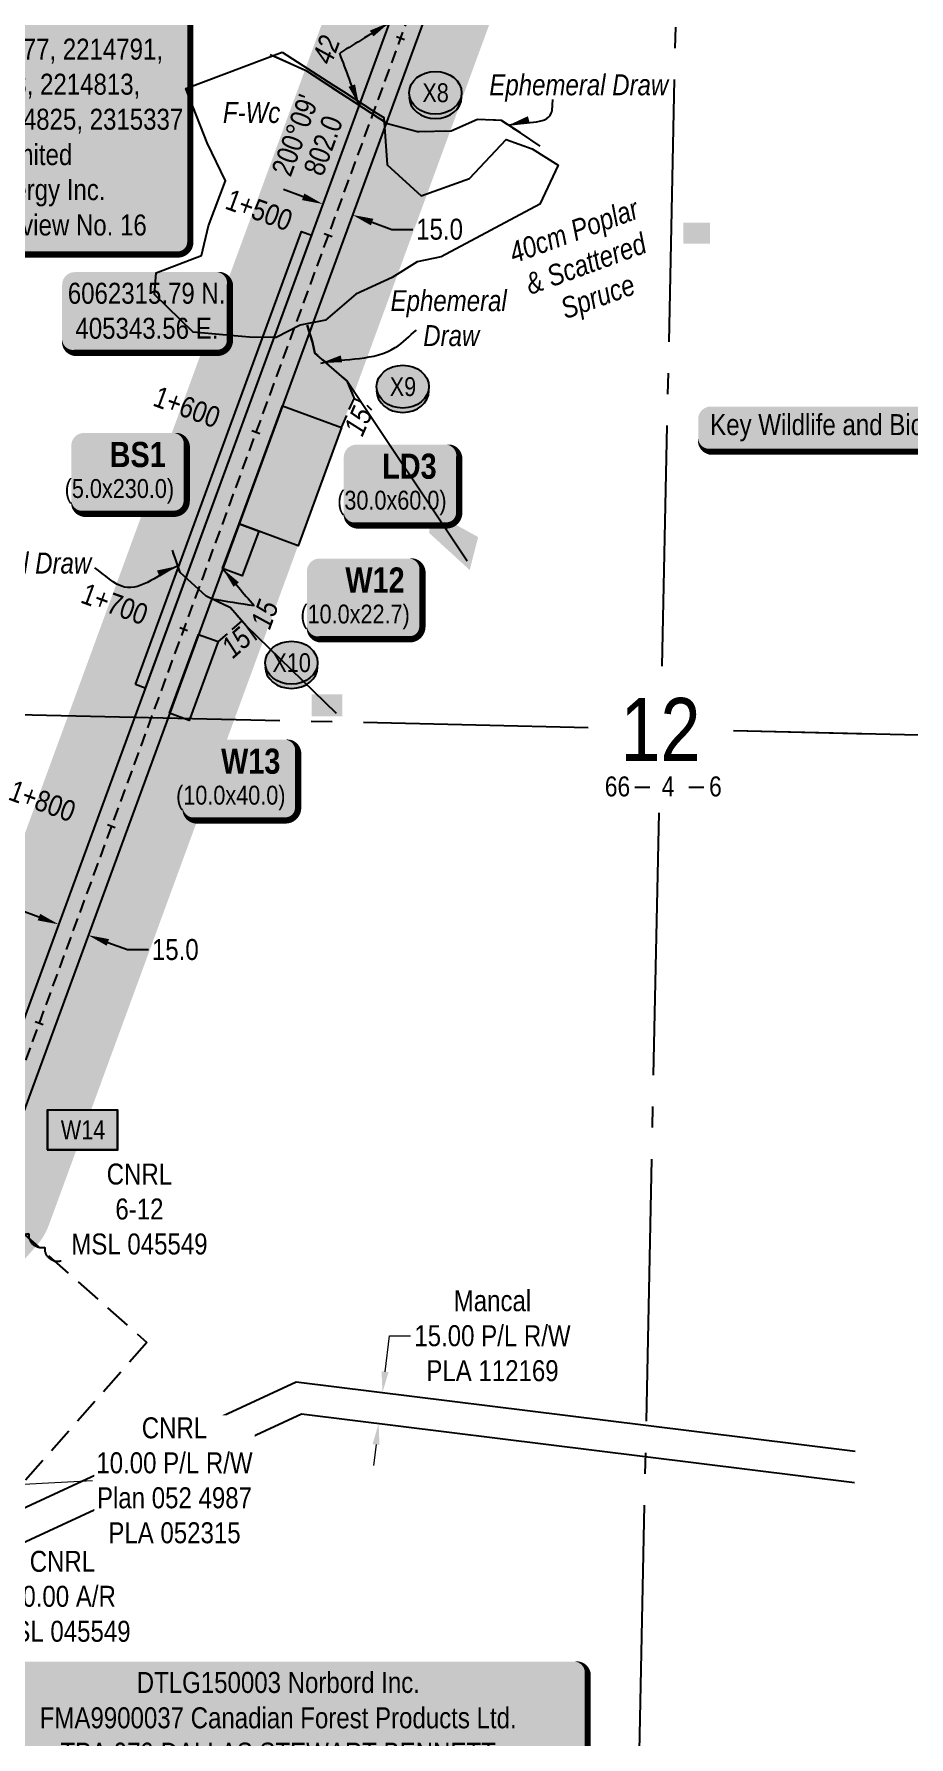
# Model space of a CAD drawing. Extents: x 404585 to 410512, y 6059634 to 6065450.
# Drawn here: x 405225 to 405642, y 6061681 to 6062493 of the extents above; entities that cross this region are included whole.
import ezdxf
from ezdxf.enums import TextEntityAlignment as Align

# ---------------------------------------------------------------- set-up
doc = ezdxf.new("R2010")
doc.units = 0
doc.header["$LTSCALE"] = 5
doc.header["$PDSIZE"] = 0.5
for name, pattern in [('0', [1, 1, 0]), ('foc-ACCESSROAD', [3.75, 2.5, -1.25]), ('foc-QUARTERLINE', [33, 25, -3, 2, -3]), ('foc-TIELINE', [1.875, 1.25, -0.625]), ('foc-TOPO-ephemeral', [6.25, 3.125, -0.625, 0.625, -0.625, 0.625, -0.625])]:
    doc.linetypes.add(name, pattern=pattern)
doc.layers.get('Defpoints').update_dxf_attribs({"color": 9})
for name, color, linetype in [('10', 1, 'Continuous'), ('9', 3, 'Continuous'), ('AS-UNDERLAY-H', 141, 'Continuous'), ('AS-WILDLIFE-BLOCK', 131, 'Continuous'), ('CHAINAGE', 201, 'foc-TIELINE'), ('DETAIL-T', 7, 'Continuous'), ('F-RW', 190, 'Continuous'), ('F-WS', 190, 'foc-ACCESSROAD'), ('L-BD1', 253, 'Continuous'), ('L-QSEC', 8, 'foc-QUARTERLINE'), ('L-SECLBL', 7, 'Continuous'), ('P-BUFFER-H 30m', 51, 'Continuous'), ('P-CROSSINGS', 250, 'Continuous'), ('P-PROPOSED', 10, 'Continuous'), ('P-PROPOSED-H', 21, 'Continuous'), ('P-TEMP-BLOCKS', 250, 'Continuous'), ('P-TEMP-H', 41, 'Continuous'), ('P-TEMP_WORKSPACE', 46, 'Continuous'), ('P-TXT', 4, 'Continuous'), ('T-BUSH', 110, '0'), ('T-BUSH-T', 110, 'Continuous'), ('T-DRAW', 143, 'foc-TOPO-ephemeral'), ('T-TIE', 201, 'foc-TIELINE'), ('T-WATER-T', 170, 'Continuous'), ('WETLAND', 143, 'Continuous'), ('WETLAND-T', 146, 'Continuous')]:
    doc.layers.add(name, color=color, linetype=linetype)
for name, color, linetype, lineweight in [('CHAINAGE-T', 201, 'Continuous', 18), ('F-AR-T', 190, 'Continuous', 9), ('F-RW-T', 190, 'Continuous', 9), ('F-WS-T', 190, 'Continuous', 9), ('T-TIE-T', 201, 'Continuous', 18)]:
    doc.layers.add(name, color=color, linetype=linetype, lineweight=lineweight)
doc.styles.add('80', font='ARIALN.TTF', dxfattribs={"height": 10})
doc.styles.add('80CG', font='ARIALN.TTF', dxfattribs={"height": 10})
doc.styles.add('80L', font='ARIALN.TTF', dxfattribs={"height": 10})
doc.styles.add('80LS', font='ARIALNI.TTF', dxfattribs={"height": 10})
doc.styles.add('BOLD', font='ARIALNB.TTF')
doc.styles.add('Crossing', font='ARIALN.TTF', dxfattribs={"height": 10})
doc.styles.add('foc-LtypeFont', font='ARIALN.TTF', dxfattribs={"height": 7.349999999999999})
doc.styles.add('SIMPLEX', font='ARIALN.TTF')
doc.linetypes.add('foc-TOPO-flowdirection-NOLINE', pattern='A,0,[">",foc-LtypeFont,S=0.3,R=0,X=0,Y=-0.945],-20,[">",foc-LtypeFont,S=0.3,R=0,X=0,Y=-0.945],0', length=20)
doc.dimstyles.new('Compass 5 000', dxfattribs={"dimscale": 5, "dimtxt": 9, "dimasz": 2, "dimexe": 0.2, "dimexo": 0.0625, "dimgap": 0.5, "dimtad": 0, "dimtih": 1, "dimtoh": 1, "dimzin": 0, "dimdsep": 46, "dimtxsty": '80CG', "dimcen": 0.1, "dimse1": 1, "dimse2": 1, "dimclrd": 256, "dimclrt": 256, "dimaunit": 1, "dimadec": 4, "dimazin": 0, "dimtfac": 0.06, "dimtofl": 0, "dimtmove": 0, "dimatfit": 1, "dimfxl": 0.2, "dimtolj": 1, "dimtzin": 0, "dimlwd": -1, "dimarcsym": 0})

# ---------------------------------------------------------------- blocks, each defined once
blk = doc.blocks.new('L-SECLBL')
at = {"layer": '9', "color": 7}
for p, q in [((-5.082139060913505, -27.83004804289613), (-12.28857354467345, -27.83004804289613)), ((20.70431141927111, -27.83004804289613), (13.49787693551116, -27.83004804289613))]:
    blk.add_line(p, q, dxfattribs=at)
at = {"layer": '10', "color": 2, "style": 'SIMPLEX'}
blk.add_attdef('SEC', text='', height=30, dxfattribs=at).set_placement((0, 0), align=Align.MIDDLE)
at = {"layer": '10', "color": 5, "style": '80L'}
blk.add_attdef('TWP', text='', height=9.5, dxfattribs=at).set_placement((-14.43410290347765, -27.36845155570791), align=Align.MIDDLE_RIGHT)
blk.add_attdef('RGE', text='', height=9.5, dxfattribs=at).set_placement((3.622123863462547, -27.36845155570791), align=Align.MIDDLE_CENTER)
blk.add_attdef('MER', text='', height=9.5, dxfattribs=at).set_placement((23.16775162027989, -27.36845155570791), align=Align.MIDDLE_LEFT)
blk = doc.blocks.new('*U382')
h = blk.add_hatch(color=255)
edge = h.paths.add_edge_path()
edge.add_line((-141.5, -105), (141.5, -105))
edge.add_arc((141.5, -99), 6, 270, 360)
edge.add_line((147.5, -99), (147.5, 97.5))
edge.add_arc((141.5, 97.5), 6, 0, 90)
edge.add_line((141.5, 103.5), (-141.5, 103.5))
edge.add_arc((-141.5, 97.5), 6, 90, 180)
edge.add_line((-147.5, 97.5), (-147.5, -99))
edge.add_arc((-141.5, -99), 6, 180, 270)
at = {"color": 44, "flags": 128}
blk.add_lwpolyline([(-141.5, -105, 3, 3, 0), (141.5, -105, 3, 3, 0.414213562373095), (147.5, -99, 3, 3, 0), (147.5, 97.5, 3, 0, 0.414213562373095), (141.5, 103.5, 0, 0, 0), (-141.5, 103.5, 0, 0, 0.414213562373095), (-147.5, 97.5, 0, 0, 0), (-147.5, -99, 0, 3, 0.414213562373095)], format="xyseb", close=True, dxfattribs=at)
at = {"color": 44, "style": '80'}
blk.add_attdef('ENTER_TEXT_001', (-35.98567530695772, -4.996589358799454), '', height=10, dxfattribs=at)
blk = doc.blocks.new('*D404')
at = {"layer": 'Defpoints', "color": 0, "transparency": 16777216}
for p in [(405194.588218553, 6061802.776554569), (405202.9963178923, 6061784.623111889), (405181.6969616753, 6061774.757925098)]:
    blk.add_point(p, dxfattribs=at)
at = {"layer": 'F-AR-T', "transparency": 16777216}
for p, q in [((405169.086092297, 6061801.98532634), (405164.883322258, 6061811.059284904)), ((405185.8997317143, 6061765.683966535), (405194.0449842452, 6061748.09802125)), ((405194.0449842452, 6061748.09802125), (405204.0449842452, 6061748.09802125))]:
    blk.add_line(p, q, dxfattribs=at)
for points in [[(405170.5984187238, 6061802.685788013), (405167.5737658697, 6061801.284864668), (405173.288862336, 6061792.911367778)], [(405187.4120581411, 6061766.384428209), (405184.387405287, 6061764.983504862), (405181.6969616753, 6061774.757925098)]]:
    blk.add_solid(points, dxfattribs=at)
at = {"layer": 'F-AR-T', "transparency": 16777216, "insert": (405238.3423921578, 6061748.09802125), "char_height": 10, "attachment_point": 5, "style": '80CG', "bg_fill": 3, "box_fill_scale": 1.1, "bg_fill_color": 256, "bg_fill_true_color": 13158600, "bg_fill_transparency": 0}
blk.add_mtext('\\A1;CNRL\\P20.00 A/R\\PMSL 045549', dxfattribs=at)
blk = doc.blocks.new('*U376')
h = blk.add_hatch(color=255)
edge = h.paths.add_edge_path()
edge.add_line((-144, -105), (144, -105))
edge.add_arc((144, -99), 6, 270, 360)
edge.add_line((150, -99), (150, 97.5))
edge.add_arc((144, 97.5), 6, 0, 90)
edge.add_line((144, 103.5), (-144, 103.5))
edge.add_arc((-144, 97.5), 6, 90, 180)
edge.add_line((-150, 97.5), (-150, -99))
edge.add_arc((-144, -99), 6, 180, 270)
at = {"color": 44, "flags": 128}
blk.add_lwpolyline([(-144, -105, 3, 3, 0), (144, -105, 3, 3, 0.414213562373095), (150, -99, 3, 3, 0), (150, 97.5, 3, 0, 0.414213562373095), (144, 103.5, 0, 0, 0), (-144, 103.5, 0, 0, 0.414213562373095), (-150, 97.5, 0, 0, 0), (-150, -99, 0, 3, 0.414213562373095)], format="xyseb", close=True, dxfattribs=at)
at = {"color": 44, "style": '80'}
blk.add_attdef('ENTER_TEXT_001', (-35.98567530695772, -4.996589358799454), '', height=10, dxfattribs=at)
blk = doc.blocks.new('*D419')
at = {"layer": 'Defpoints', "color": 0, "transparency": 16777216}
for p in [(405412.0534937509, 6061842.664880961), (405389.0320285436, 6061830.402672358), (405410.2088153161, 6061827.778503858)]:
    blk.add_point(p, dxfattribs=at)
at = {"layer": 'F-RW-T', "transparency": 16777216}
for p, q in [((405392.1064733032, 6061855.213145128), (405394.2244863305, 6061872.305306037)), ((405394.2244863305, 6061872.305306037), (405404.2244863305, 6061872.305306037)), ((405387.8022622187, 6061820.478576692), (405386.572495894, 6061810.554481026))]:
    blk.add_line(p, q, dxfattribs=at)
for points in [[(405390.4524573589, 6061855.418106182), (405393.7604892476, 6061855.008184073), (405390.8767069785, 6061845.289049461)], [(405386.1482462744, 6061820.683537746), (405389.4562781631, 6061820.273615638), (405389.0320285436, 6061830.402672358)]]:
    blk.add_solid(points, dxfattribs=at)
at = {"layer": 'F-RW-T', "transparency": 16777216, "insert": (405443.3104344885, 6061872.305306036), "char_height": 10, "attachment_point": 5, "style": '80CG'}
blk.add_mtext('\\A1;Mancal\\P15.00 P/L R/W\\PPLA 112169', dxfattribs=at)
blk = doc.blocks.new('*D394')
at = {"layer": 'Defpoints', "color": 0, "transparency": 16777216}
for p in [(405197.3568391144, 6061846.256522451), (405207.3436353045, 6061846.782632268), (405209.7488999917, 6061801.12507672)]:
    blk.add_point(p, dxfattribs=at)
at = {"layer": 'F-RW-T', "transparency": 16777216}
for p, q in [((405219.7350526108, 6061801.651152634), (405252.6549719844, 6061803.385391768)), ((405189.7759511824, 6061800.072890989), (405179.7897985633, 6061799.546815076))]:
    blk.add_line(p, q, dxfattribs=at)
for points in [[(405189.6882718634, 6061801.737249759), (405189.8636305014, 6061798.408532219), (405199.7621038015, 6061800.598966903)], [(405219.6473732918, 6061803.315511404), (405219.8227319298, 6061799.986793864), (405209.7488999917, 6061801.12507672)]]:
    blk.add_solid(points, dxfattribs=at)
at = {"layer": 'F-RW-T', "transparency": 16777216, "insert": (405291.7409201426, 6061803.385391767), "char_height": 10, "attachment_point": 5, "style": '80CG', "bg_fill": 3, "box_fill_scale": 1.1, "bg_fill_color": 256, "bg_fill_true_color": 13158600, "bg_fill_transparency": 0}
blk.add_mtext('\\A1;CNRL\\P10.00 P/L R/W\\PPlan 052 4987\\PPLA 052315', dxfattribs=at)
blk = doc.blocks.new('xing2')
h = blk.add_hatch(color=50)
h.dxf.hatch_style = 1
edge = h.paths.add_edge_path()
edge.add_ellipse((0, 0), major_axis=(-12.5, 0), ratio=0.8162973455633619, start_angle=0, end_angle=360)
h = blk.add_hatch(color=250)
h.dxf.hatch_style = 1
edge = h.paths.add_edge_path()
edge.add_ellipse((0, -2.047489049626165), major_axis=(-12.5, 0), ratio=0.8162973455633619, start_angle=0, end_angle=180)
edge.add_line((12.5, -2.047489049626165), (12.5, 0))
edge.add_ellipse((0, 0), major_axis=(-12.5, 0), ratio=0.8162973455633619, start_angle=0, end_angle=180, ccw=False)
edge.add_line((-12.5, 0), (-12.5, -2.047489049626165))
at = {"color": 250}
blk.add_ellipse((0, 0), major_axis=(-12.5, 0), ratio=0.8162973455633619, dxfattribs=at)
blk.add_ellipse((0, -2.047489049626165), major_axis=(-12.5, 0), ratio=0.8162973455633619, start_param=0, end_param=3.141592653589793, dxfattribs=at)
at = {"color": 250, "style": 'Crossing'}
blk.add_attdef('CROSSING', text='', height=9, dxfattribs=at).set_placement((0.08916442567715421, 0.0199513138486509), align=Align.MIDDLE_CENTER)
at = {"color": 250, "style": 'Crossing', "flags": 1}
for tag, p in [('OWNER', (0.08916442567715421, -12.49201765665748)), ('DESCRIPTION', (0.08916442567715421, -25.770021277247)), ('LOCATION', (0.08916442567715421, -39.30337514164421)), ('DWG_REF', (0.08916442567715421, -52.83672900604233))]:
    blk.add_attdef(tag, text='', height=9, dxfattribs=at).set_placement(p, align=Align.MIDDLE_CENTER)
blk = doc.blocks.new('*D425')
at = {"layer": 'Defpoints', "color": 0, "transparency": 16777216}
for p in [(405238.3629267516, 6062073.468647133), (405250.5953427586, 6062063.260347548), (405252.4450893647, 6062068.301946508)]:
    blk.add_point(p, dxfattribs=at)
at = {"layer": 'P-TXT', "transparency": 16777216}
for p, q in [((405227.1251155313, 6062071.871499188), (405217.7370509168, 6062075.315950204)), ((405259.9834073728, 6062059.815896532), (405269.3873082995, 6062056.365635225)), ((405269.3873082995, 6062056.365635225), (405279.3873082993, 6062056.365635225))]:
    blk.add_line(p, q, dxfattribs=at)
for points in [[(405227.6991907007, 6062073.436176624), (405226.5510403619, 6062070.306821752), (405236.5131801455, 6062068.427048173)], [(405260.5574825422, 6062061.380573968), (405259.4093322034, 6062058.251219097), (405250.5953427586, 6062063.260347548)]]:
    blk.add_solid(points, dxfattribs=at)
at = {"layer": 'P-TXT', "transparency": 16777216, "insert": (405292.1396957482, 6062056.365635225), "char_height": 10, "attachment_point": 5, "style": '80CG'}
blk.add_mtext('\\A1;15.0', dxfattribs=at)
blk = doc.blocks.new('*D426')
at = {"layer": 'Defpoints', "color": 0, "transparency": 16777216}
for p in [(405404.0149231721, 6062524.964129909), (405418.0973132113, 6062519.797345861), (405376.5523956653, 6062406.56409911)]:
    blk.add_point(p, dxfattribs=at)
at = {"layer": 'P-TXT', "transparency": 16777216}
for p, q in [((405353.0819410076, 6062415.175334162), (405343.6938763894, 6062418.619785166)), ((405385.9404602838, 6062403.119648105), (405395.3443612144, 6062399.669386809)), ((405395.3443612144, 6062399.669386809), (405405.3443612147, 6062399.669386808))]:
    blk.add_line(p, q, dxfattribs=at)
for points in [[(405353.6560161752, 6062416.740011599), (405352.5078658401, 6062413.610656725), (405362.4700056261, 6062411.730883158)], [(405386.5145354513, 6062404.684325542), (405385.3663851162, 6062401.554970669), (405376.5523956653, 6062406.56409911)]]:
    blk.add_solid(points, dxfattribs=at)
at = {"layer": 'P-TXT', "transparency": 16777216, "insert": (405418.0967486631, 6062399.669386809), "char_height": 10, "attachment_point": 5, "style": '80CG'}
blk.add_mtext('\\A1;15.0', dxfattribs=at)
blk = doc.blocks.new('*U430')
h = blk.add_hatch(color=191)
edge = h.paths.add_edge_path()
edge.add_line((-21.49999999999998, -20), (21.49999999999998, -20))
edge.add_arc((21.49999999999998, -14), 6, 270, 360)
edge.add_line((27.49999999999998, -14), (27.49999999999998, 12.5))
edge.add_arc((21.49999999999998, 12.5), 6, 0, 90)
edge.add_line((21.49999999999998, 18.5), (-21.49999999999998, 18.5))
edge.add_arc((-21.49999999999998, 12.5), 6, 90, 180)
edge.add_line((-27.49999999999998, 12.5), (-27.49999999999998, -14))
edge.add_arc((-21.49999999999998, -14), 6, 180, 270)
at = {"color": 250, "flags": 128}
blk.add_lwpolyline([(-21.49999999999998, -20, 3, 3, 0), (21.49999999999998, -20, 3, 3, 0.414213562373095), (27.49999999999998, -14, 3, 3, 0), (27.49999999999998, 12.5, 3, 0, 0.414213562373095), (21.49999999999998, 18.5, 0, 0, 0), (-21.49999999999998, 18.5, 0, 0, 0.414213562373095), (-27.49999999999998, 12.5, 0, 0, 0), (-27.49999999999998, -14, 0, 3, 0.414213562373095)], format="xyseb", close=True, dxfattribs=at)
at = {"flags": 128}
blk.add_lwpolyline([(-13.17086265986345, -16.50384642265207, 0, 7.5, 0), (-3.398394867633905e-15, 0, 0, 0, 0)], format="xyseb", dxfattribs=at)
at = {"color": 250}
for tag, p, height, style in [('TEMP_AREA_W1_001', (-9.212824010914055, 2.244292974654144), 12, 'BOLD'), ('ENTER_TEXT_001', (-30.65893587994544, -12.47010782646594), 9, '80')]:
    blk.add_attdef(tag, p, '', height=height, dxfattribs=dict(at, style=style))
blk = doc.blocks.new('*U431')
h = blk.add_hatch(color=191)
edge = h.paths.add_edge_path()
edge.add_line((-21.49999999999998, -20), (21.49999999999998, -20))
edge.add_arc((21.49999999999998, -14), 6, 270, 360)
edge.add_line((27.49999999999998, -14), (27.49999999999998, 12.5))
edge.add_arc((21.49999999999998, 12.5), 6, 0, 90)
edge.add_line((21.49999999999998, 18.5), (-21.49999999999998, 18.5))
edge.add_arc((-21.49999999999998, 12.5), 6, 90, 180)
edge.add_line((-27.49999999999998, 12.5), (-27.49999999999998, -14))
edge.add_arc((-21.49999999999998, -14), 6, 180, 270)
at = {"color": 250, "flags": 128}
blk.add_lwpolyline([(-21.49999999999998, -20, 3, 3, 0), (21.49999999999998, -20, 3, 3, 0.414213562373095), (27.49999999999998, -14, 3, 3, 0), (27.49999999999998, 12.5, 3, 0, 0.414213562373095), (21.49999999999998, 18.5, 0, 0, 0), (-21.49999999999998, 18.5, 0, 0, 0.414213562373095), (-27.49999999999998, 12.5, 0, 0, 0), (-27.49999999999998, -14, 0, 3, 0.414213562373095)], format="xyseb", close=True, dxfattribs=at)
at = {"flags": 128}
blk.add_lwpolyline([(12.16100721091007, -12.88079746987138, 0, 7.499999999999999, 0), (-3.398394867633904e-15, -3.944304526105059e-31, 0, 0, 0)], format="xyseb", dxfattribs=at)
at = {"color": 250}
for tag, p, height, style in [('TEMP_AREA_W1_001', (-9.212824010914055, 2.244292974654144), 12, 'BOLD'), ('ENTER_TEXT_001', (-30.65893587994544, -12.47010782646594), 9, '80')]:
    blk.add_attdef(tag, p, '', height=height, dxfattribs=dict(at, style=style))
blk = doc.blocks.new('*U379')
h = blk.add_hatch(color=255)
edge = h.paths.add_edge_path()
edge.add_line((-86.49999999999999, -11.5), (86.49999999999999, -11.5))
edge.add_arc((86.49999999999999, -5.5), 6, 270, 360)
edge.add_line((92.49999999999999, -5.5), (92.49999999999999, 4))
edge.add_arc((86.49999999999999, 4), 6, 0, 90)
edge.add_line((86.49999999999999, 10), (-86.49999999999999, 10))
edge.add_arc((-86.49999999999999, 4), 6, 90, 180)
edge.add_line((-92.49999999999999, 4), (-92.49999999999999, -5.5))
edge.add_arc((-86.49999999999999, -5.5), 6, 180, 270)
at = {"color": 131, "flags": 128}
blk.add_lwpolyline([(-86.49999999999999, -11.5, 3, 3, 0), (86.49999999999999, -11.5, 3, 3, 0.414213562373095), (92.49999999999999, -5.5, 3, 3, 0), (92.49999999999999, 4, 3, 0, 0.414213562373095), (86.49999999999999, 10, 0, 0, 0), (-86.49999999999999, 10, 0, 0, 0.414213562373095), (-92.49999999999999, 4, 0, 0, 0), (-92.49999999999999, -5.5, 0, 3, 0.414213562373095)], format="xyseb", close=True, dxfattribs=at)
at = {"color": 131, "style": '80'}
blk.add_attdef('ENTER_TEXT_001', (-35.98567530695772, -4.996589358799454), '', height=10, dxfattribs=at)
blk = doc.blocks.new('*U500')
h = blk.add_hatch(color=254)
edge = h.paths.add_edge_path()
edge.add_line((-33.99999999999998, -20), (33.99999999999998, -20))
edge.add_arc((33.99999999999999, -13.99999999999999), 6.000000000000007, 269.9999999999999, 359.9999999999999)
edge.add_line((39.99999999999999, -14), (39.99999999999999, 12.5))
edge.add_arc((33.99999999999999, 12.49999999999999), 6.000000000000007, 6.785183320455494e-14, 90.00000000000007)
edge.add_line((33.99999999999998, 18.5), (-33.99999999999998, 18.5))
edge.add_arc((-33.99999999999999, 12.49999999999999), 6.000000000000007, 89.99999999999993, 179.9999999999999)
edge.add_line((-39.99999999999999, 12.5), (-39.99999999999999, -14))
edge.add_arc((-33.99999999999999, -13.99999999999999), 6.000000000000007, 180, 270.0000000000001)
at = {"color": 1, "flags": 128}
blk.add_lwpolyline([(-33.99999999999998, -20, 3, 3, 0), (33.99999999999998, -20, 3, 3, 0.4142135623730951), (39.99999999999999, -14, 3, 3, 0), (39.99999999999999, 12.5, 3, 0, 0.4142135623730951), (33.99999999999998, 18.5, 0, 0, 0), (-33.99999999999998, 18.5, 0, 0, 0.4142135623730951), (-39.99999999999999, 12.5, 0, 0, 0), (-39.99999999999999, -14, 0, 3, 0.4142135623730951)], format="xyseb", close=True, dxfattribs=at)
blk.add_lwpolyline([(65.3972021117737, -45.0204061578621, 0, 10, 0), (0, 0, 5, 5, 0)], format="xyseb", dxfattribs=at)
at = {"color": 1, "style": '80'}
blk.add_attdef('ENTER_TEXT_001', (-35.98567530695772, -4.996589358799454), '', height=10, dxfattribs=at)
blk = doc.blocks.new('Temp_Area')
h = blk.add_hatch(color=191)
h.dxf.hatch_style = 1
h.paths.add_polyline_path([(-16.82711371331243, -9.436567862801894), (16.33187767662457, -9.436567862801894), (16.33187767662457, 9.053714016554295), (-16.82711371331243, 9.053714016554295)])
at = {"color": 250}
for points in [[(-17.02711371331247, -9.636567862801712), (16.53187767662462, -9.636567862801712), (16.53187767662462, 9.253714016554113), (-17.02711371331247, 9.253714016554113)], [(-16.92711371331245, -9.536567862801803), (16.43187767662459, -9.536567862801803), (16.43187767662459, 9.153714016554204), (-16.92711371331245, 9.153714016554204)]]:
    blk.add_lwpolyline(points, close=True, dxfattribs=at)
at = {"color": 250, "style": '80L'}
blk.add_attdef('TEMPORARY', text='', height=9, dxfattribs=at).set_placement((0.001048257894581184, -0.1484938545327168), align=Align.MIDDLE_CENTER)

msp = doc.modelspace()

# ---------------------------------------------------------------- hatches: boundary and pattern name
at = {"layer": 'AS-UNDERLAY-H'}
h = msp.add_hatch(color=256, dxfattribs=at)
h.dxf.hatch_style = 1
h.paths.add_polyline_path([(405534.2545109067, 6062402.781506186), (405546.9205981779, 6062402.781506186), (405546.9205981779, 6062392.923339344), (405534.2545109067, 6062392.923339344)])
h = msp.add_hatch(color=256, dxfattribs=at)
h.dxf.hatch_style = 1
h.paths.add_polyline_path([(405414.0979952999, 6062265.344101958), (405436.4845226847, 6062253.014508092), (405432.4525594478, 6062237.301897052), (405413.1285726912, 6062254.974139445)])
h = msp.add_hatch(color=256, dxfattribs=at)
h.dxf.hatch_style = 1
h.paths.add_polyline_path([(405357.0815530199, 6062178.004208731), (405371.7938901355, 6062178.004208731), (405371.7938901355, 6062167.571401634), (405357.0815530199, 6062167.571401634)])
at = {"layer": 'P-BUFFER-H 30m'}
h = msp.add_hatch(color=256, dxfattribs=at)
h.dxf.hatch_style = 1
edge = h.paths.add_edge_path()
edge.add_line((404940.0829213461, 6061888.119113913), (405133.5512000923, 6061923.869140613))
edge.add_line((405133.5512000923, 6061923.869140613), (405164.2975908084, 6061958.695398627))
edge.add_line((405164.2975908084, 6061958.695398627), (405438.5979973365, 6062706.319315919))
edge.add_arc((405466.7621963969, 6062695.985977094), 29.99999999973507, 110.1339747783631, 159.8521025405417, ccw=False)
edge.add_line((405456.4357016823, 6062724.152686289), (406011.5193996995, 6062927.657782814))
edge.add_line((406011.5193996995, 6062927.657782814), (406043.7326047603, 6062958.603954992))
edge.add_arc((406064.5160709835, 6062936.96954879), 29.99999999971488, 117.70618526119799, 133.8507502172197, ccw=False)
edge.add_line((406050.5679422616, 6062963.529851972), (406062.8525971393, 6062969.981131777))
edge.add_line((406062.8525971393, 6062969.981131777), (406075.6295963753, 6062980.306200447))
edge.add_line((406075.6295963753, 6062980.306200447), (405915.5440436103, 6063177.162115133))
edge.add_line((405915.5440436103, 6063177.162115133), (405912.0050428001, 6063176.524142346))
edge.add_line((405912.0050428001, 6063176.524142346), (405869.7556900671, 6063148.181082046))
edge.add_line((405869.7556900671, 6063148.181082046), (405830.5390621867, 6063110.564137946))
edge.add_arc((405809.7720206116, 6063132.214310791), 30.00000000034117, 223.8072676086337, 313.8072676183823, ccw=False)
edge.add_line((405788.1218477626, 6063111.44726922), (405777.7383269763, 6063122.272355644))
edge.add_arc((405799.3884998247, 6063143.039397215), 29.99999999990303, 133.8072676178207, 223.8072676094802, ccw=False)
edge.add_line((405778.62145825, 6063164.689570061), (405820.6654553369, 6063205.01855227))
edge.add_arc((405841.4324969106, 6063183.368379423), 30.00000000000594, 123.8557613978997, 133.8072676151454, ccw=False)
edge.add_line((405824.719374432, 6063208.281659758), (405878.0417621412, 6063244.053087076))
edge.add_arc((405894.7548846225, 6063219.139806745), 29.99999999924087, 100.21891206334442, 123.8557614053039, ccw=False)
edge.add_line((405889.4325968698, 6063248.663919822), (405922.9689073357, 6063254.709483119))
edge.add_arc((405928.2911950863, 6063225.185370039), 30.00000000055485, 69.63470323072028, 100.21891205877472, ccw=False)
edge.add_line((405938.7313236418, 6063253.310158319), (405947.6138376761, 6063250.012903688))
edge.add_arc((405937.1737091207, 6063221.88811541), 29.99999999959767, 39.11841617707552, 69.63470323041389, ccw=False)
edge.add_line((405960.4490187201, 6063240.815871828), (406162.2972523667, 6062992.604724877))
edge.add_arc((406139.0219427678, 6062973.676968457), 29.99999999989551, -51.05839001649832, 39.11841617908681, ccw=False)
edge.add_line((406157.877785062, 6062950.343361548), (406106.549453617, 6062908.865036884))
edge.add_arc((406087.6936113259, 6062932.198643796), 30.00000000036342, 297.70618540935214, 308.94160997565166, ccw=False)
edge.add_line((406101.6417401168, 6062905.638340649), (406091.0887381465, 6062900.096437386))
edge.add_line((406091.0887381465, 6062900.096437386), (406056.6640501186, 6062867.025765898))
edge.add_arc((406035.8805839025, 6062888.660172107), 29.99999999953688, 290.13397477878055, 313.8507501988936, ccw=False)
edge.add_line((406046.2070786172, 6062860.493462912), (405501.8275709544, 6062660.912742655))
edge.add_line((405501.8275709544, 6062660.912742655), (405231.7944784962, 6061924.92081882))
edge.add_arc((405203.6302846411, 6061935.254171832), 29.99999999994423, 318.5602989488544, 339.85207367782925, ccw=False)
edge.add_line((405226.1198643601, 6061915.399227762), (405179.4937803468, 6061862.586133468))
edge.add_arc((405157.0042006273, 6061882.441077538), 29.99999999957325, 280.4693041151394, 318.56029895077637, ccw=False)
edge.add_line((405162.455462413, 6061852.940505596), (404953.7110758096, 6061814.367684031))
edge.add_arc((404948.2598140241, 6061843.868255974), 30.00000000019685, 190.4693040988284, 280.4693041144882, ccw=False)
edge.add_line((404918.7592420799, 6061838.416994196), (404916.0336111871, 6061853.167280193))
edge.add_arc((404945.5341831315, 6061858.61854197), 29.99999999998841, 100.46930411416031, 190.4693040970389, ccw=False)
at = {"layer": 'P-PROPOSED-H'}
h = msp.add_hatch(color=256, dxfattribs=at)
h.dxf.hatch_style = 1
h.paths.add_polyline_path([(404945.5341831315, 6061858.61854197), (405149.1865337824, 6061896.250431913), (405190.5193884223, 6061943.067916067), (405466.7621963968, 6062695.985977093), (406027.7601891684, 6062901.659375676), (406064.5160709838, 6062936.96954879), (406079.4132766752, 6062944.792808229), (406117.891160495, 6062975.886712624), (405928.1176488131, 6063209.249671242), (405926.9160837135, 6063209.695701064), (405900.5049373464, 6063204.934585272), (405850.873561297, 6063171.639280298), (405809.7720206113, 6063132.21431079), (405799.3884998251, 6063143.039397215), (405841.432496912, 6063183.368379424), (405894.7548846211, 6063219.139806743), (405928.291195087, 6063225.18537004), (405937.1737091212, 6063221.888115409), (406139.0219427678, 6062973.676968457), (406087.6936113229, 6062932.198643793), (406073.3736267012, 6062924.678511634), (406035.8805839028, 6062888.660172108), (405478.4509860426, 6062684.295020467), (405203.6302846409, 6061935.254171832), (405157.0042006276, 6061882.441077539), (404948.2598140242, 6061843.868255974)])
at = {"layer": 'P-TEMP-H'}
h = msp.add_hatch(color=256, dxfattribs=at)
h.dxf.hatch_style = 1
h.paths.add_polyline_path([(405273.1360662998, 6062182.761262327), (405352.3583306322, 6062398.686788457), (405357.052363809, 6062396.964565339), (405277.8300994766, 6062181.039039209)])
h = msp.add_hatch(color=256, dxfattribs=at)
h.dxf.hatch_style = 1
h.paths.add_polyline_path([(405322.4994759994, 6062259.239517615), (405343.1661820248, 6062315.567905325), (405371.3303758804, 6062305.234552317), (405350.6636698547, 6062248.906164608)])
h = msp.add_hatch(color=256, dxfattribs=at)
h.dxf.hatch_style = 1
h.paths.add_polyline_path([(405331.8875406169, 6062255.795066616), (405324.0807709408, 6062234.517232174), (405314.6927063223, 6062237.961683189), (405322.4994759994, 6062259.239517615)])
h = msp.add_hatch(color=256, dxfattribs=at)
h.dxf.hatch_style = 1
h.paths.add_polyline_path([(405312.5865863361, 6062203.189119904), (405298.8087823194, 6062165.636861431), (405289.4207177009, 6062169.081312435), (405303.1985217177, 6062206.633570903)])

# ---------------------------------------------------------------- linework, layer by layer
at = {"layer": 'CHAINAGE'}
for p, q in [((405401.3052610174, 6062489.998135819, 750.5687817849783), (405397.550034476, 6062491.375914329, 750.5687817849783)), ((405366.8607982642, 6062396.117472284, 750.4282886474936), (405363.1055717227, 6062397.495250794, 750.4282886474936)), ((405332.4163355112, 6062302.236808751, 758.0829720313207), (405328.6611089698, 6062303.61458726, 758.0829720313207)), ((405297.9718727579, 6062208.356145216, 763.9376377848578), (405294.2166462165, 6062209.733923726, 763.9376377848578)), ((405263.5274100048, 6062114.475481681, 766.4528570700149), (405259.7721834637, 6062115.853260192, 766.4528570700149)), ((405229.0829472518, 6062020.594818148, 767.198487417347), (405225.3277207104, 6062021.972596657, 767.198487417347))]:
    msp.add_line(p, q, dxfattribs=at)
at = {"layer": 'CHAINAGE', "elevation": 751.9911807461727, "flags": 128}
msp.add_lwpolyline([(405804.5802602177, 6063137.626854004), (405846.1530291045, 6063177.503829861), (405897.7059530814, 6063212.088208996), (405931.2174980929, 6063217.325115839), (406128.4565515249, 6062974.781840668), (406083.5534465596, 6062938.495727345), (406068.9448488393, 6062930.824030219), (406031.8203865356, 6062895.159773889), (405472.606344779, 6062690.140408429), (405197.0748378258, 6061939.161045425), (405153.095367205, 6061889.345754737), (404946.8969985778, 6061851.243398984)], dxfattribs=at)
at = {"layer": 'F-RW'}
msp.add_lwpolyline([(405615.8970997364, 6061802.190006901), (405516.134005192, 6061814.596758159), (405352.2244367283, 6061834.979923229), (405076.8874542876, 6061707.510670869), (405063.2666093603, 6061701.205664317), (405070.6442255511, 6061661.606541945), (405050.9820947364, 6061657.94356206), (405036.2339617991, 6061655.196189377), (405029.351719439, 6061653.909587269), (405028.4358265076, 6061658.829185313), (405035.316604222, 6061660.123727942), (405050.064705121, 6061662.870296663), (405057.9257039349, 6061664.333374393), (405050.6276869435, 6061703.518455586), (405054.0610466342, 6061710.166498154), (405058.4851726366, 6061712.214543232), (405072.1052100263, 6061718.520953683), (405210.711473191, 6061782.698213794), (405210.5404108336, 6061785.915332228), (405349.8162905692, 6061850.395150051), (405516.4488817259, 6061829.673402635), (405616.2120421862, 6061817.266953307)], dxfattribs=at)
at = {"layer": 'F-WS'}
msp.add_lwpolyline([(405050.693139776, 6061714.149725777), (405043.2072677462, 6061699.664608436), (405041.664207803, 6061707.95160814), (405041.3923811578, 6061709.452371139), (405032.1162810518, 6061721.616052353), (405036.2188518912, 6061729.497234362), (405048.5095379034, 6061735.18354222), (405062.1314471177, 6061741.484874674), (405189.1017856686, 6061800.227166135), (405130.8288230479, 6061852.792379535), (405203.6302846409, 6061935.254171838), (405278.5955503713, 6061869.071024956), (405210.2439667103, 6061791.649583495), (405205.7940887783, 6061786.609232653), (405070.1037024326, 6061723.130040867), (405056.4817365143, 6061716.827983447), (405050.693139776, 6061714.149725777)], close=True, dxfattribs=at)
at = {"layer": 'L-QSEC'}
for p, q in [((405540.498, 6062965.981000001), (405524.0077890328, 6062191.529507107)), ((404722.0797179389, 6062179.559820366), (405488.8649552685, 6062162.319842078)), ((405558.1273442764, 6062160.762584578), (406324.6752695364, 6062143.527941857)), ((405558.1287665683, 6062160.753880524), (405623.401302614, 6062159.286325639)), ((405522.5459374927, 6062121.545098815), (405506.5772315859, 6061357.062247133))]:
    msp.add_line(p, q, dxfattribs=at)
at = {"layer": 'P-PROPOSED'}
msp.add_lwpolyline([(405478.4509860426, 6062684.295020467), (405203.6302846409, 6061935.254171832), (405157.0042006276, 6061882.441077539), (404948.2598140242, 6061843.868255974), (404945.5341831315, 6061858.61854197), (405149.1865337824, 6061896.250431913), (405190.5193884223, 6061943.067916067), (405466.7621963968, 6062695.985977093)], dxfattribs=at)
at = {"layer": 'P-TEMP_WORKSPACE'}
for points in [[(405273.1360662998, 6062182.761262327), (405352.3583306322, 6062398.686788457), (405357.052363809, 6062396.964565339), (405277.8300994766, 6062181.039039209)], [(405322.4994759994, 6062259.239517615), (405343.1661820248, 6062315.567905325), (405371.3303758804, 6062305.234552317), (405350.6636698547, 6062248.906164608)], [(405331.8875406169, 6062255.795066616), (405324.0807709408, 6062234.517232174), (405314.6927063223, 6062237.961683189), (405322.4994759994, 6062259.239517615)], [(405312.5865863361, 6062203.189119904), (405298.8087823194, 6062165.636861431), (405289.4207177009, 6062169.081312435), (405303.1985217177, 6062206.633570903)]]:
    msp.add_lwpolyline(points, close=True, dxfattribs=at)
at = {"layer": 'T-BUSH', "flags": 128}
msp.add_lwpolyline([(405237.6727237457, 6061907.904018677, -0.52056705), (405230.0623837339, 6061914.3911386, -0.52056705), (405222.452043722, 6061920.878258547, -0.52056705), (405214.8417037101, 6061927.36537847, -0.52056705), (405207.2313636983, 6061933.852498394, -0.52056705), (405200.0448054546, 6061932.611511849, -0.52056705), (405193.1894253494, 6061925.331143477, -0.52056705), (405186.334045247, 6061918.050775127, -0.52056705), (405179.4786651433, 6061910.770406755, -0.52056705), (405172.6232850395, 6061903.49003836, -0.52056705), (405165.7679049357, 6061896.209669989, -0.52056705), (405158.9125248319, 6061888.929301639, -0.52056705), (405151.1357721454, 6061883.764993116, -0.52056705), (405141.1359444833, 6061883.70628451, -0.52056705), (405131.1361168197, 6061883.647575926, -0.52056705), (405121.201327822, 6061884.114363771, -0.52056705), (405111.517547063, 6061886.609236533, -0.52056705), (405102.2606410707, 6061889.497788256, -0.52056705), (405100.5561641144, 6061899.351455485, -0.52056705), (405098.8516871582, 6061909.20512276, -0.52056705), (405097.1472102019, 6061919.058789988, -0.52056705), (405095.4427332457, 6061928.912457262, -0.52056705), (405089.9367939851, 6061933.709733521, -0.52056705), (405080.1032217686, 6061932.75235616, -0.52056705), (405078.2915815132, 6061942.586885105, -0.52056705), (405076.4799412578, 6061952.421414051, -0.52056705), (405074.6683010025, 6061962.255942974, -0.52056705), (405071.9619800948, 6061976.947265528, -0.52056705)], format="xyb", dxfattribs=at)
at = {"layer": 'T-DRAW', "linetype": 'foc-TOPO-flowdirection-NOLINE', "flags": 128}
for points in [[(405466.0264764272, 6062439.260470847), (405456.676664696, 6062445.595053353), (405447.6679920403, 6062451.485454728), (405436.2013173063, 6062452.056687633), (405423.6662069926, 6062446.488417559), (405407.5886524952, 6062446.12927112), (405393.3548496584, 6062449.917815633), (405354.813136973, 6062475.053062771), (405337.3370123065, 6062482.91226681)], [(405431.2656832297, 6062241.563468078), (405373.9609431506, 6062327.465894458), (405367.8384471314, 6062332.761053188), (405358.6987210479, 6062340.699289449), (405357.559256511, 6062345.934423684), (405355.047232409, 6062354.009715819)], [(405368.9477160506, 6062168.86922589), (405325.9313624512, 6062210.741308155), (405318.3842856589, 6062219.277788307), (405306.8375782972, 6062224.82404943), (405294.3754977562, 6062236.19068338), (405290.7300115644, 6062246.728979632)]]:
    msp.add_lwpolyline(points, dxfattribs=at)
at = {"layer": 'T-DRAW', "flags": 128}
for points in [[(405466.0264764272, 6062439.260470847), (405456.676664696, 6062445.595053353), (405447.6679920403, 6062451.485454728), (405436.2013173063, 6062452.056687633), (405423.6662069926, 6062446.488417559), (405407.5886524952, 6062446.12927112), (405393.3548496584, 6062449.917815633), (405354.813136973, 6062475.053062771), (405337.3370123065, 6062482.91226681)], [(405355.047232409, 6062354.009715819), (405357.559256511, 6062345.934423684), (405358.6987210479, 6062340.699289449), (405367.8384471314, 6062332.761053188), (405373.9609431506, 6062327.465894458), (405377.3273155533, 6062318.989438776), (405382.4884196322, 6062316.573453804), (405387.110303882, 6062312.443770238)], [(405330.8443653842, 6062203.941536023), (405325.9313624512, 6062210.741308155), (405318.3842856589, 6062219.277788307), (405306.8375782972, 6062224.82404943), (405294.3754977562, 6062236.19068338), (405290.7300115644, 6062246.728979632)]]:
    msp.add_lwpolyline(points, dxfattribs=at)
at = {"layer": 'T-TIE'}
for p, q in [((405371.3303758804, 6062305.234552317), (405377.3273155533, 6062318.989438776)), ((405323.8244251087, 6062213.124459844), (405312.5865863361, 6062203.189119904))]:
    msp.add_line(p, q, dxfattribs=at)
at = {"layer": 'WETLAND', "flags": 128}
msp.add_lwpolyline([(405342.9914174738, 6062484.038025598), (405367.2301991392, 6062468.501791787), (405372.2315380862, 6062465.296084885), (405387.1415165862, 6062455.739288771), (405391.4690808478, 6062452.965457934), (405393.0697334007, 6062430.454880822), (405409.3321632686, 6062415.646543759), (405432.2926237901, 6062423.950629169), (405449.8188688883, 6062442.461775793), (405462.1714047706, 6062438.027668095), (405474.6008720155, 6062430.238092442), (405465.8548064189, 6062411.637909519), (405418.8128283465, 6062386.582995133), (405407.3902715974, 6062384.257547094), (405395.4431009755, 6062376.755988859), (405378.186065627, 6062368.840461856), (405363.7453784479, 6062356.388185312), (405351.5858212399, 6062353.945989679), (405340.14005503, 6062348.120114585), (405339.1924687169, 6062348.13101903), (405327.5082052777, 6062348.265473844), (405320.2253361972, 6062348.909136253), (405300.5824281766, 6062350.644943908), (405282.1545154852, 6062368.6011643), (405282.9694477158, 6062379.007206635), (405304.6306785669, 6062387.189842531), (405307.9133168328, 6062401.415642107), (405315.9835068874, 6062422.799860024), (405307.3712958622, 6062440.923248567), (405297.1731382764, 6062466.805100079), (405342.9914174738, 6062484.038025598)], close=True, dxfattribs=at)

# ---------------------------------------------------------------- block references
at = {"layer": 'AS-WILDLIFE-BLOCK'}
ref = msp.add_blockref('*U379', (405633.8903436267, 6062305.20847504), dxfattribs=dict(at, xscale=1.000407846270768, yscale=1.000407846270768, zscale=1.000407846270768))
ref.add_attrib('ENTER_TEXT_001', 'Key Wildlife and Biodiversity Zone', (405547.0814199405, 6062301.591720889), dxfattribs={"layer": '0', "color": 131, "height": 10.00407846270777, "style": '80'})
at = {"layer": 'DETAIL-T', "color": 2}
ref = msp.add_blockref('*U500', (405278.1882523019, 6062360.79191368), dxfattribs=dict(at, xscale=0.9995923200000004, yscale=0.9995923200000004, zscale=0.9995923200000004))
ref.add_attrib('ENTER_TEXT_001', '6062315.79 N.', (405240.9080953469, 6062364.209119349), dxfattribs={"layer": '0', "color": 1, "height": 9.995923200000043, "style": '80'})
ref.add_attrib('ENTER_TEXT_002', '405343.56 E.', (405244.5457658976, 6062347.50833634), dxfattribs={"layer": '0', "color": 1, "height": 9.995923200000043, "style": '80'})
at = {"layer": 'F-AR-T'}
ref = msp.add_blockref('*U376', (405149.3035872708, 6062492.681020416), dxfattribs=at)
ref.add_attrib('ENTER_TEXT_001', 'DTLG150003 Norbord Inc.', (405081.8649788124, 6062581.21330782), dxfattribs={"layer": '0', "color": 44, "height": 10.00000000000009, "style": '80'})
ref.add_attrib('ENTER_TEXT_002', 'FMA9900037 Canadian Forest Products Ltd.', (405035.6371479802, 6062564.369287811), dxfattribs={"layer": '0', "color": 44, "height": 10.00000000000009, "style": '80'})
ref.add_attrib('ENTER_TEXT_003', 'TPA 979 DALLAS STEWART BENNETT', (405045.5109542558, 6062547.525267802), dxfattribs={"layer": '0', "color": 44, "height": 10.00000000000009, "style": '80'})
ref.add_attrib('ENTER_TEXT_004', 'RTF2211952-2211954, 2211956, 2211965,', (405039.1671616228, 6062530.817673441), dxfattribs={"layer": '0', "color": 44, "height": 10.00000000000009, "style": '80'})
ref.add_attrib('ENTER_TEXT_005', '2211971, 2211972, 2216587, 2216588, 2315783', (405025.1801220593, 6062514.11007908), dxfattribs={"layer": '0', "color": 44, "height": 10.00000000000009, "style": '80'})
ref.add_attrib('ENTER_TEXT_006', 'Hammerhead Resources ULC', (405072.3868069161, 6062497.266059071), dxfattribs={"layer": '0', "color": 44, "height": 10.00000000000009, "style": '80'})
ref.add_attrib('ENTER_TEXT_007', 'RTF2214757, 2214761, 2214769, 2214777, 2214791,', (405012.4038601221, 6062480.55846471), dxfattribs={"layer": '0', "color": 44, "height": 10.00000000000009, "style": '80'})
ref.add_attrib('ENTER_TEXT_008', '2214792, 2214794, 2214799, 2214808, 2214813,', (405023.8158655791, 6062463.850870349), dxfattribs={"layer": '0', "color": 44, "height": 10.00000000000009, "style": '80'})
ref.add_attrib('ENTER_TEXT_009', '2214815,2214817, 2214821, 2214824,2214825, 2315337', (405002.8813498901, 6062447.143275987), dxfattribs={"layer": '0', "color": 44, "height": 10.00000000000009, "style": '80'})
ref.add_attrib('ENTER_TEXT_010', 'Canadian Natural Resources Limited', (405055.8486077347, 6062430.299255978), dxfattribs={"layer": '0', "color": 44, "height": 10.00000000000009, "style": '80'})
ref.add_attrib('ENTER_TEXT_011', 'RTF2311902, 2314912 Mancal Energy Inc.', (405039.8117728097, 6062413.591661617), dxfattribs={"layer": '0', "color": 44, "height": 10.00000000000009, "style": '80'})
ref.add_attrib('ENTER_TEXT_012', 'CLR220041 Municipal District of Greenview No. 16', (405020.0471070525, 6062396.747641608), dxfattribs={"layer": '0', "color": 44, "height": 10.00000000000009, "style": '80'})
at = {"layer": 'L-SECLBL'}
msp.add_blockref('L-SECLBL', (405523.3814400464, 6062161.543792415), dxfattribs=at).add_auto_attribs({'SEC': '12', 'TWP': '66', 'RGE': '4', 'MER': '6'})
at = {"layer": 'L-SECLBL', "xscale": 1.000010514286471, "yscale": 1.000010514286471, "zscale": 1.000010514286471}
msp.add_blockref('L-SECLBL', (405523.3835944735, 6062161.535073506), dxfattribs=at).add_auto_attribs({'SEC': '12', 'TWP': '66', 'RGE': '4', 'MER': '6'})
at = {"layer": 'L-SECLBL'}
ref = msp.add_blockref('*U382', (405341.1800706554, 6061613.576264667), dxfattribs=at)
ref.add_attrib('ENTER_TEXT_001', 'DTLG150003 Norbord Inc.', (405273.741462197, 6061702.108552071), dxfattribs={"layer": '0', "color": 44, "height": 10.00000000000009, "style": '80'})
ref.add_attrib('ENTER_TEXT_002', 'FMA9900037 Canadian Forest Products Ltd.', (405227.5136313647, 6061685.264532062), dxfattribs={"layer": '0', "color": 44, "height": 10.00000000000009, "style": '80'})
ref.add_attrib('ENTER_TEXT_003', 'TPA 979 DALLAS STEWART BENNETT', (405237.3874376404, 6061668.420512053), dxfattribs={"layer": '0', "color": 44, "height": 10.00000000000009, "style": '80'})
ref.add_attrib('ENTER_TEXT_004', 'RTF 225396,225398,225407,225411,225413,225415,', (405204.2803435067, 6061651.712917692), dxfattribs={"layer": '0', "color": 44, "height": 10.00000000000009, "style": '80'})
ref.add_attrib('ENTER_TEXT_005', '225418,225419,225424,2211946,2211947,', (405231.6200433702, 6061635.005323331), dxfattribs={"layer": '0', "color": 44, "height": 10.00000000000009, "style": '80'})
ref.add_attrib('ENTER_TEXT_006', '2211949,2211959,2211974,236414,', (405249.1405072174, 6061618.29772897), dxfattribs={"layer": '0', "color": 44, "height": 10.00000000000009, "style": '80'})
ref.add_attrib('ENTER_TEXT_007', '2310814  Hammerhead Resources ULC.', (405237.721680478, 6061601.453708961), dxfattribs={"layer": '0', "color": 44, "height": 10.00000000000009, "style": '80'})
ref.add_attrib('ENTER_TEXT_008', 'RTF 2214768,2214771,2214776,2214780,2214788,', (405209.0586518286, 6061584.7461146), dxfattribs={"layer": '0', "color": 44, "height": 10.00000000000009, "style": '80'})
ref.add_attrib('ENTER_TEXT_009', '2214803,2214805,2214816,2214820,2214822,', (405222.0634267263, 6061568.038520238), dxfattribs={"layer": '0', "color": 44, "height": 10.00000000000009, "style": '80'})
ref.add_attrib('ENTER_TEXT_010', '2315337 Canadian Natural Resources Limited', (405223.946100669, 6061551.194500229), dxfattribs={"layer": '0', "color": 44, "height": 10.00000000000009, "style": '80'})
ref.add_attrib('ENTER_TEXT_011', 'RTF2314912, 2317501 Mancal Energy Inc.', (405231.6882561942, 6061534.486905868), dxfattribs={"layer": '0', "color": 44, "height": 10.00000000000009, "style": '80'})
ref.add_attrib('ENTER_TEXT_012', 'CLR220041 Municipal District of Greenview No. 16', (405211.9235904371, 6061517.642885859), dxfattribs={"layer": '0', "color": 44, "height": 10.00000000000009, "style": '80'})
at = {"layer": 'P-CROSSINGS', "xscale": 0.9995923200000004, "yscale": 0.9995923200000004, "zscale": 0.9995923200000004}
for p, values in [((405416.1106769817, 6062464.767396518), {'CROSSING': 'X8'}), ((405400.5530842023, 6062324.693240788), {'CROSSING': 'X9'}), ((405347.4949921787, 6062193.123103496), {'CROSSING': 'X10'})]:
    msp.add_blockref('xing2', p, dxfattribs=at).add_auto_attribs(values)
at = {"layer": 'P-TEMP-BLOCKS'}
for name, p, values in [('*U430', (405270.0611751522, 6062284.117659096), {'TEMP_AREA_W1_001': 'BS1', 'ENTER_TEXT_001': '(5.0x230.0)'}), ('*U430', (405399.9427713091, 6062278.55744989), {'TEMP_AREA_W1_001': 'LD3', 'ENTER_TEXT_001': '(30.0x60.0)'}), ('*U431', (405382.4016367185, 6062224.285464972), {'TEMP_AREA_W1_001': 'W12', 'ENTER_TEXT_001': '(10.0x22.7)'}), ('*U431', (405323.1689276194, 6062137.960964091), {'TEMP_AREA_W1_001': 'W13', 'ENTER_TEXT_001': '(10.0x40.0)'}), ('Temp_Area', (405248.1509296965, 6061970.656951992), {'TEMPORARY': 'W14'})]:
    msp.add_blockref(name, p, dxfattribs=at).add_auto_attribs(values)

# ---------------------------------------------------------------- texts
at = {"layer": 'CHAINAGE-T', "style": '80L'}
for s, rotation, p in [('1+500', 339.8521025427534, (405332.1249527556, 6062408.861923501, 750.4282886474936)), ('1+600', 339.8521025427534, (405297.6804900027, 6062314.981259967, 758.0829720313207)), ('1+700', 339.8521025427534, (405263.2360272494, 6062221.100596433, 763.9376377848578)), ('1+800', 339.8521025243718, (405228.7915645003, 6062127.219932908, 766.4528570700149))]:
    msp.add_text(s, height=10, rotation=rotation, dxfattribs=at).set_placement(p, align=Align.MIDDLE_CENTER)
at = {"layer": 'F-WS-T', "insert": (405275.0225494959, 6061954.425922621), "char_height": 10.00000000000001, "attachment_point": 2, "rotation": 0.02476807229142214, "style": '80L'}
msp.add_mtext_dynamic_manual_height_columns('CNRL\\P6-12\\PMSL 045549', width=81.36452129135652, gutter_width=50.02039231353867, heights=[0], dxfattribs=at)
at = {"layer": 'L-BD1', "style": '80L'}
for s, p in [("200°09'", (405349.2110799829, 6062444.544203412)), ('802.0', (405362.5890745365, 6062439.635867469))]:
    msp.add_text(s, height=10.00000000000004, rotation=69.85209999999849, dxfattribs=at).set_placement(p, align=Align.MIDDLE)
at = {"layer": 'T-BUSH-T', "insert": (405480.3585063296, 6062403.711120542), "char_height": 10, "width": 68.45709184973384, "attachment_point": 2, "rotation": 20.000000000000007, "style": '80LS'}
msp.add_mtext('40cm Poplar\\P& Scattered Spruce', dxfattribs=at)
at = {"layer": 'T-TIE-T', "style": '80LS'}
for s, rotation, p in [('42', 69.85540416965341, (405363.9359180605, 6062485.308168425)), ('15', 66.4434662206762, (405379.3328514627, 6062308.244926612)), ('15', 69.85540416965341, (405334.7224369621, 6062216.126278006)), ('15', 41.47980291854968, (405321.0955299723, 6062202.638583206))]:
    msp.add_text(s, height=10.00000000000001, rotation=rotation, dxfattribs=at).set_placement(p, align=Align.MIDDLE)
at = {"layer": 'T-WATER-T', "char_height": 10.00000000000001, "attachment_point": 1, "style": '80L'}
for s, width, insert in [('\\pi0.32626;{\\fArial Narrow|b0|i1|c0|p34;Ephemeral Draw}', 86.02769440654905, (405441.4840730353, 6062473.559118264)), ('\\pi0.32626;{\\fArial Narrow|b0|i1|c0|p34;Ephemeral\\P\\pi12.724; Draw}', 55.97994542974119, (405394.4102748793, 6062370.678380623)), ('\\pi0.32626;{\\fArial Narrow|b0|i1|c0|p34;Ephemeral Draw}', 86.02769440654905, (405166.4450412774, 6062245.605588113))]:
    msp.add_mtext_dynamic_manual_height_columns(s, width=width, gutter_width=50.02647651269466, heights=[0], dxfattribs=dict(at, insert=insert))
at = {"layer": 'WETLAND-T', "style": '80LS'}
msp.add_text('F-Wc', height=10.00000000000001, dxfattribs=at).set_placement((405314.8245936652, 6062450.369383215))

# ---------------------------------------------------------------- dimensions: what is measured, and where the dimension line sits
at = {"layer": 'F-RW-T'}
dim = msp.add_linear_dim(base=(405389.0320285436, 6061830.402672358), p1=(405412.0534937509, 6061842.664880961), p2=(405410.208815316, 6061827.778503857), angle=262.93607617190435, text='Mancal\\P15.00 P/L R/W\\PPLA 112169', dimstyle='Compass 5 000', override={"dimtxt": 10}, dxfattribs=at)
dim.commit()
dim.dimension.update_dxf_attribs({"geometry": '*D419', "text_midpoint": (405443.3104344885, 6061872.305306036), "dimtype": 161})
at = {"layer": 'P-TXT', "color": 2}
for base, p1, p2, angle, picture, middle in [((405376.5523956653, 6062406.56409911), (405404.0149231721, 6062524.964129908), (405418.0973132112, 6062519.79734586), 339.8520736778718, '*D426', (405418.0967486631, 6062399.669386809)), ((405250.5953427586, 6062063.260347548), (405238.3629267518, 6062073.468647134), (405252.4450893646, 6062068.301946509), 339.8520736105861, '*D425', (405292.1396957482, 6062056.365635225))]:
    dim = msp.add_linear_dim(base=base, p1=p1, p2=p2, angle=angle, text='15.0', dimstyle='Compass 5 000', dxfattribs=at)
    dim.commit()
    dim.dimension.update_dxf_attribs({"geometry": picture, "text_midpoint": middle, "dimtype": 161})

# ---------------------------------------------------------------- leaders
at = {"layer": 'T-TIE-T', "path_type": 1}
for points in [[(405394.2111450536, 6062498.24328361), (405370.5334088877, 6062483.64229808)], [(405379.7387018452, 6062458.797681542), (405370.5334088877, 6062483.64229808)], [(405314.6927063223, 6062237.961683189), (405329.7062008991, 6062220.350617651)], [(405309.417826634, 6062223.58467178), (405329.7062008991, 6062220.350617651)]]:
    msp.add_leader(points, dimstyle='Compass 5 000', override={"dimgap": 0.5, "dimtad": 0}, dxfattribs=at)
at = {"layer": 'T-WATER-T', "path_type": 1}
for points in [[(405451.0120261656, 6062449.298928035), (405471.3092487097, 6062454.998797294), (405472.087031205, 6062461.563332939)], [(405361.5391327174, 6062335.950337055), (405396.9940498605, 6062343.294398575), (405407.0949187621, 6062351.657474722)], [(405293.3294955011, 6062239.214445113), (405267.9575934263, 6062229.134049837), (405253.7825933317, 6062238.274305631)]]:
    msp.add_leader(points, dimstyle='Compass 5 000', override={"dimgap": 0.5, "dimtad": 0}, dxfattribs=at)

# ---------------------------------------------------------------- next in the draw order: dimensions: what is measured, and where the dimension line sits
at = {"layer": 'F-AR-T'}
dim = msp.add_linear_dim(base=(405181.6969616753, 6061774.757925098), p1=(405194.5882185529, 6061802.776554569), p2=(405202.9963178923, 6061784.623111889), angle=294.85207713554917, text='CNRL\\P20.00 A/R\\PMSL 045549', dimstyle='Compass 5 000', override={"dimclrd": 256, "dimclrt": 256, "dimtfill": 1}, dxfattribs=at)
dim.commit()
dim.dimension.update_dxf_attribs({"geometry": '*D404', "text_midpoint": (405238.3423921578, 6061748.09802125), "dimtype": 161})

# ---------------------------------------------------------------- next in the draw order: dimensions: what is measured, and where the dimension line sits
at = {"layer": 'F-RW-T'}
dim = msp.add_linear_dim(base=(405209.7488999917, 6061801.12507672), p1=(405197.3568391145, 6061846.256522451), p2=(405207.3436353046, 6061846.782632268), angle=3.0155850166156672, text='CNRL\\P10.00 P/L R/W\\PPlan 052 4987\\PPLA 052315', dimstyle='Compass 5 000', override={"dimtxt": 10, "dimtfill": 1}, dxfattribs=at)
dim.commit()
dim.dimension.update_dxf_attribs({"geometry": '*D394', "text_midpoint": (405291.7409201426, 6061803.385391767), "dimtype": 161})

doc.saveas('drawing.dxf')
